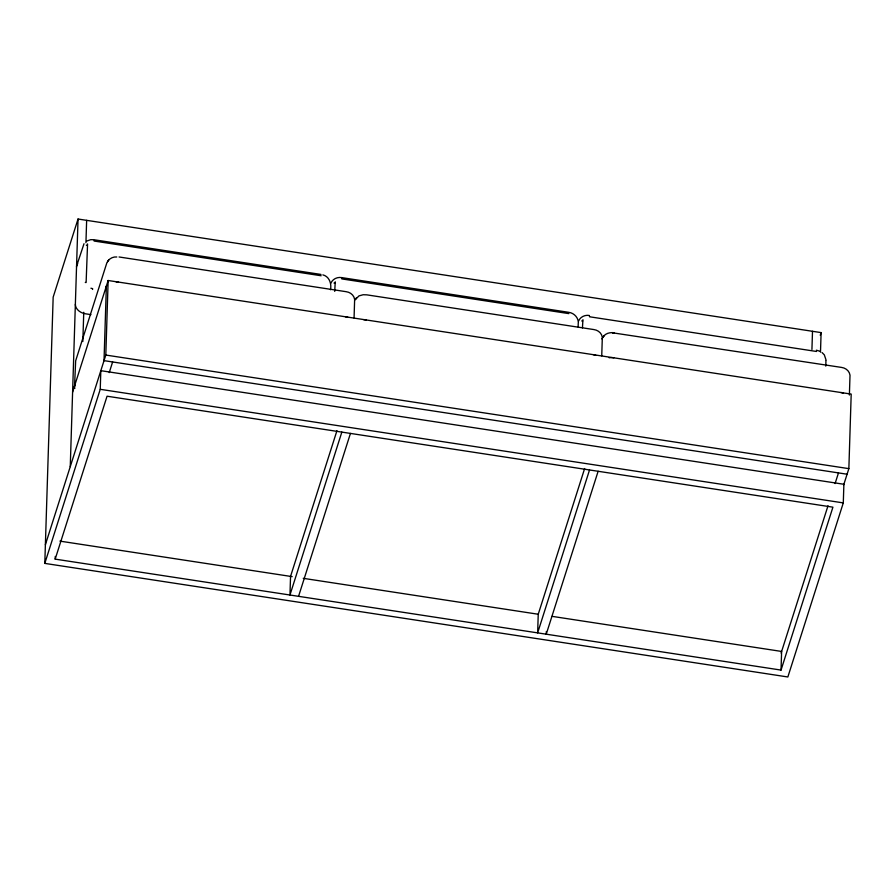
<?xml version="1.0" encoding="UTF-8"?>
<svg xmlns="http://www.w3.org/2000/svg" width="896" height="896" viewBox="0 0 896 896"><rect width="100%" height="100%" fill="white"/><g stroke="black" fill="none" stroke-linecap="round" stroke-linejoin="round"><path stroke-width="1.34" d="M94.136 240.475L94.136 241.046L321.171 275.755M341.824 278.342L341.824 278.914L568.848 313.611M589.512 316.198L589.512 316.77L816.536 351.478M354.066 317.979L354.637 299.432C354.032 295.131 350.246 292.186 346.091 291.682L119.056 256.973M601.742 355.846L602.325 337.299C601.72 332.998 597.923 330.053 593.779 329.549L366.744 294.84L363.16 294.739L358.971 295.893L355.197 299.768L356.485 297.651M44.8 563.394L100.24 389.312L100.822 370.675L843.886 484.266L843.293 502.902L787.853 676.973L44.8 563.394L53.166 297.136L78.042 219.027L821.106 332.606L820.49 352.195M55.182 559.126L107.061 396.211L832.922 507.17L781.032 670.085L55.182 559.126L55.261 556.461M70.258 466.637L78.042 219.027M74.525 386.87L75.656 360.83L106.882 262.741C108.573 259 112.638 256.525 116.794 256.973M82.835 341.51L83.754 312.267M85.938 242.726L86.643 220.338M87.562 243.936L86.117 282.52L85.288 282.453M106.366 286.082L104.026 360.64L847.078 474.219M45.382 544.746L105.806 355.051L108.147 280.504L851.2 394.094L848.859 468.642L843.707 484.826M330.478 289.755C331.766 283.786 329.381 276.472 322.862 274.87M334.723 291.39L335.238 281.792M584.64 468.541L538.238 614.242L537.645 632.878L589.534 469.963M546.336 631.534L546.246 634.189L598.136 471.274M578.133 326.928L578.256 322.795M582.445 327.869L582.926 319.659M781.032 670.085L781.614 651.448L552.104 616.358M811.933 349.485L812.504 331.296M825.776 366.117L825.944 360.595M849.386 395.035L850.013 375.2C849.43 370.877 845.622 367.909 841.467 367.405L612.461 332.786L614.286 332.741C610.109 332.226 604.912 333.245 602.997 337.434M92.579 289.464L92.624 288.646L90.91 288.221M76.843 265.272L84.011 243.734M72.61 392.09L108.147 280.504M109.234 372.613L112.627 361.95M336.952 430.685L290.55 576.374L289.957 595.011L341.846 432.096M298.558 596.333L350.448 433.418M820.254 335.261L821.106 332.606M781.11 653.05L828.016 505.747M835.083 483.571L838.477 472.909M330.882 283.181C332.606 279.037 337.243 276.83 341.611 277.592L568.691 312.312C573.72 312.95 577.898 316.994 578.334 322.101M578.57 321.048C580.283 316.904 584.931 314.698 589.288 315.459M107.621 261.71L108.797 259.784M602.885 337.635L604.173 335.507M86.587 241.102L90.787 239.669L93.923 239.736L321.003 274.445M86.318 245.179L87.293 245.246M334.006 283.046L334.981 283.114M581.694 320.914L582.669 320.97M90.944 314.63L85.445 313.79A10.506 7.829 17.7 0 1 75.365 304.282M105.806 355.051L848.859 468.642M100.24 389.312L843.293 502.902M59.909 541.117L292.186 576.632M303.24 578.323L538.283 614.253M816.379 350.179L819.907 351.254M822.035 352.542L824.32 354.861L826.022 359.957M602.022 338.374L602.134 339.125M840.874 392.515A10.55 6.877 1.8 0 1 843.472 393.154M609.168 357.773A10.506 6.854 1.8 0 1 613.838 357.806M363.821 319.76A10.506 6.854 1.8 0 1 366.162 319.95M593.186 354.648A10.55 6.877 1.8 0 1 595.784 355.286M76.541 267.019A10.584 7.896 17.7 0 1 77.661 263.682M106.03 287.157A10.506 6.854 1.8 0 1 106.77 285.712M116.133 281.893A10.506 6.854 1.8 0 1 118.474 282.083M74.838 388.416A10.584 6.91 1.8 0 1 74.76 385.336M345.498 316.792A10.55 6.877 1.8 0 1 348.107 317.43"/></g></svg>
